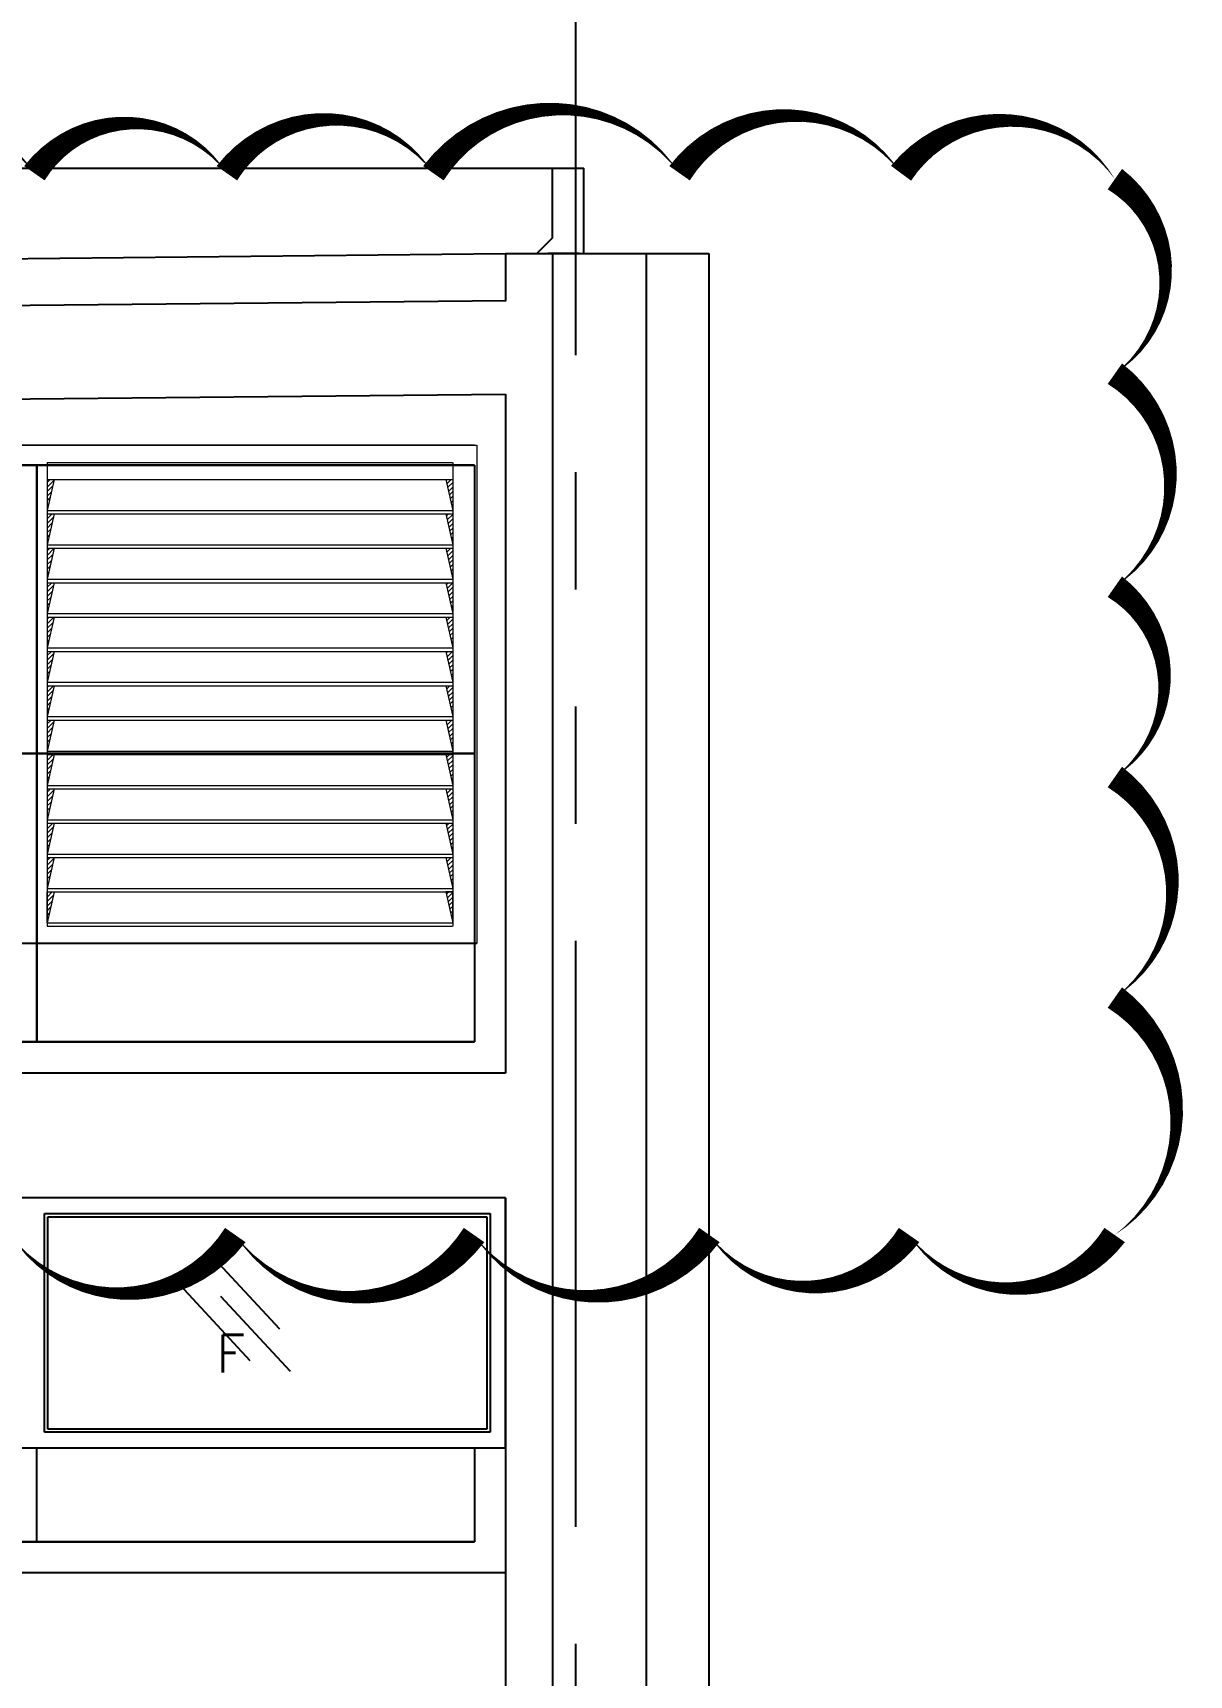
# Model space of a CAD drawing. Header units: inches. Extents: x 10298 to 58665, y -34908 to 21181.
# Drawn here: x 23056 to 26755, y -27811 to -22555 of the extents above; entities that cross this region are included whole.
import ezdxf
from ezdxf import colors
from ezdxf.entities.mleader import LeaderData, LeaderLine
from ezdxf.math import Vec2, Vec3

# ---------------------------------------------------------------- set-up
doc = ezdxf.new("R2010")
doc.units = ezdxf.units.IN
doc.header["$MEASUREMENT"] = 0
for name, pattern in [('CENTER', [2, 1.25, -0.25, 0.25, -0.25]), ('HIDDEN', [0.375, 0.25, -0.125]), ('HIDDEN2', [0.1875, 0.125, -0.0625]), ('PHANTOM', [2.5, 1.25, -0.25, 0.25, -0.25, 0.25, -0.25])]:
    doc.linetypes.add(name, pattern=pattern)
for name, color, linetype in [('1', 1, 'CENTER'), ('M-DIM', 8, 'Continuous'), ('M-HVAC-DUCT-NEW', 5, 'Continuous'), ('M-HVAC-PIPE-NEW', 6, 'HIDDEN2'), ('M-X-BKGD', 8, 'Continuous')]:
    doc.layers.add(name, color=color, linetype=linetype)
doc.layers.add('grid nos', color=253, linetype='Continuous', lineweight=0)
doc.styles.add('RomanS', font='romans.shx', dxfattribs={"width": 0.8})
doc.styles.add('SIMPLEX', font='simplex.shx')

# ---------------------------------------------------------------- blocks, each defined once
blk = doc.blocks.new('GRID 2')
at = {"layer": 'M-DIM', "linetype": 'PHANTOM', "ltscale": 1500}
blk.add_line((38232, -24429.9), (38232, -5108), dxfattribs=at)
blk = doc.blocks.new('LOUVER 5')
at = {"color": 170, "ltscale": 10000}
blk.add_line((33449, 71080.7), (27841.2, 71080.7), dxfattribs=at)
at = {"layer": '1', "color": 170, "lineweight": 0}
for p, q in [((33441.6, 72675), (27841.2, 72675)), ((27841.2, 72675), (33449, 72675)), ((33449, 72675), (33449, 71080.7)), ((32074.5, 72620), (33372, 72620)), ((32074.5, 72620), (32074.5, 71135.6)), ((32074.5, 72620), (32074.5, 71135.6)), ((33372, 72620), (33372, 71135.6)), ((32074.5, 72565.1), (33372, 72565.1)), ((32074.5, 72466.1), (33372, 72466.1)), ((32074.5, 72455.1), (33372, 72455.1)), ((32074.5, 72356.2), (33372, 72356.2)), ((32074.5, 72345.2), (33372, 72345.2)), ((32074.5, 72246.2), (33372, 72246.2)), ((32074.5, 72235.2), (33372, 72235.2)), ((32074.5, 72136.2), (33372, 72136.2)), ((32074.5, 72125.2), (33372, 72125.2)), ((32074.5, 72026.3), (33372, 72026.3)), ((32074.5, 72015.3), (33372, 72015.3)), ((32074.5, 71916.3), (33372, 71916.3)), ((32074.5, 71905.3), (33372, 71905.3)), ((32074.5, 71806.4), (33372, 71806.4)), ((32074.5, 71795.4), (33372, 71795.4)), ((32074.5, 71696.4), (33372, 71696.4)), ((32074.5, 71685.4), (33372, 71685.4)), ((32074.5, 71586.5), (33372, 71586.5)), ((32074.5, 71575.5), (33372, 71575.5)), ((32074.5, 71476.5), (33372, 71476.5)), ((32074.5, 71465.5), (33372, 71465.5)), ((32074.5, 71366.6), (33372, 71366.6)), ((32074.5, 71355.6), (33372, 71355.6)), ((32074.5, 71256.6), (33372, 71256.6)), ((32074.5, 71245.6), (33372, 71245.6)), ((32074.5, 71146.6), (33372, 71146.6)), ((32074.5, 71135.6), (33372, 71135.6))]:
    blk.add_line(p, q, dxfattribs=at)
at = {"layer": 'grid nos', "color": 170, "linetype": 'Continuous', "ltscale": 10000}
for p, q in [((32074.5, 72555.7), (32083.9, 72565.1)), ((32074.5, 72541.1), (32095.9, 72562.5)), ((32074.5, 72526.5), (32091.8, 72543.8)), ((33350.4, 72563.3), (33352.2, 72565.1)), ((33353, 72551.3), (33366.8, 72565.1)), ((33355.7, 72539.4), (33372, 72555.7)), ((33358.3, 72527.5), (33372, 72541.1)), ((32074.5, 72512), (32087.6, 72525)), ((32074.5, 72497.4), (32083.4, 72506.3)), ((32074.5, 72482.8), (32079.3, 72487.6)), ((33361, 72515.6), (33372, 72526.5)), ((33363.6, 72503.6), (33372, 72512)), ((33366.3, 72491.7), (33372, 72497.4)), ((32074.5, 72468.2), (32075.1, 72468.8)), ((32074.5, 72453.6), (32076, 72455.1)), ((32074.5, 72439.1), (32090.6, 72455.1)), ((32074.5, 72424.5), (32094, 72444)), ((33351.6, 72447.9), (33358.9, 72455.1)), ((33354.3, 72435.9), (33372, 72453.7)), ((33356.9, 72424), (33372, 72439.1)), ((33368.9, 72479.8), (33372, 72482.8)), ((33371.6, 72467.8), (33372, 72468.2)), ((32074.5, 72409.9), (32089.9, 72425.3)), ((32074.5, 72395.3), (32085.7, 72406.5)), ((32074.5, 72380.7), (32081.5, 72387.8)), ((33359.6, 72412.1), (33372, 72424.5)), ((33362.2, 72400.1), (33372, 72409.9)), ((33364.9, 72388.2), (33372, 72395.3)), ((33367.5, 72376.3), (33372, 72380.8)), ((32074.5, 72366.2), (32077.4, 72369)), ((32074.5, 72337), (32082.6, 72345.2)), ((32074.5, 72322.4), (32096.3, 72344.2)), ((32074.5, 72307.9), (32092.1, 72325.5)), ((33350.2, 72344.4), (33351, 72345.2)), ((33352.8, 72332.4), (33365.5, 72345.2)), ((33355.5, 72320.5), (33372, 72337)), ((33370.2, 72364.4), (33372, 72366.2)), ((32074.5, 72293.3), (32088, 72306.7)), ((32074.5, 72278.7), (32083.8, 72288)), ((33358.1, 72308.6), (33372, 72322.5)), ((33360.8, 72296.7), (33372, 72307.9)), ((33363.4, 72284.7), (33372, 72293.3)), ((33366.1, 72272.8), (33372, 72278.7)), ((32074.5, 72264.1), (32079.6, 72269.2)), ((32074.5, 72249.5), (32075.5, 72250.5)), ((32074.5, 72235), (32074.7, 72235.2)), ((32074.5, 72220.4), (32089.3, 72235.2)), ((32074.5, 72205.8), (32094.4, 72225.7)), ((33351.4, 72229), (33357.6, 72235.2)), ((33354, 72217), (33372, 72235)), ((33356.7, 72205.1), (33372, 72220.4)), ((33368.7, 72260.9), (33372, 72264.1)), ((33371.4, 72248.9), (33372, 72249.6)), ((32074.5, 72191.2), (32090.2, 72206.9)), ((32074.5, 72176.7), (32086, 72188.2)), ((32074.5, 72162.1), (32081.9, 72169.5)), ((33359.3, 72193.2), (33372, 72205.8)), ((33362, 72181.2), (33372, 72191.2)), ((33364.6, 72169.3), (33372, 72176.7)), ((32074.5, 72147.5), (32077.7, 72150.7)), ((32074.5, 72118.3), (32081.4, 72125.2)), ((32074.5, 72103.8), (32096, 72125.2)), ((33352.6, 72113.5), (33364.3, 72125.2)), ((33355.2, 72101.6), (33372, 72118.4)), ((33367.3, 72157.4), (33372, 72162.1)), ((33369.9, 72145.5), (33372, 72147.5)), ((32074.5, 72089.2), (32092.5, 72107.2)), ((32074.5, 72074.6), (32088.3, 72088.4)), ((32074.5, 72060), (32084.1, 72069.7)), ((33357.9, 72089.7), (33372, 72103.8)), ((33360.5, 72077.8), (33372, 72089.2)), ((33363.2, 72065.8), (33372, 72074.6)), ((32074.5, 72045.4), (32080, 72050.9)), ((32074.5, 72030.9), (32075.8, 72032.2)), ((32074.5, 72001.7), (32088.1, 72015.3)), ((33351.2, 72010.1), (33356.4, 72015.3)), ((33353.8, 71998.1), (33371, 72015.3)), ((33365.8, 72053.9), (33372, 72060)), ((33368.5, 72042), (33372, 72045.5)), ((33371.1, 72030.1), (33372, 72030.9)), ((32074.5, 71987.1), (32094.7, 72007.4)), ((32074.5, 71972.6), (32090.6, 71988.6)), ((32074.5, 71958), (32086.4, 71969.9)), ((33356.5, 71986.2), (33372, 72001.7)), ((33359.1, 71974.3), (33372, 71987.2)), ((33361.8, 71962.3), (33372, 71972.6)), ((33364.4, 71950.4), (33372, 71958)), ((32074.5, 71943.4), (32082.2, 71951.1)), ((32074.5, 71928.8), (32078.1, 71932.4)), ((32074.5, 71899.7), (32080.2, 71905.3)), ((32074.5, 71885.1), (32094.7, 71905.3)), ((33352.4, 71894.6), (33363.1, 71905.3)), ((33367.1, 71938.5), (33372, 71943.4)), ((33369.7, 71926.6), (33372, 71928.8)), ((32074.5, 71870.5), (32092.8, 71888.8)), ((32074.5, 71855.9), (32088.7, 71870.1)), ((33355, 71882.7), (33372, 71899.7)), ((33357.7, 71870.8), (33372, 71885.1)), ((33360.3, 71858.9), (33372, 71870.5)), ((33363, 71846.9), (33372, 71855.9)), ((32074.5, 71841.4), (32084.5, 71851.3)), ((32074.5, 71826.8), (32080.3, 71832.6)), ((32074.5, 71812.2), (32076.2, 71813.9)), ((33365.6, 71835), (33372, 71841.4)), ((33368.3, 71823.1), (33372, 71826.8)), ((33370.9, 71811.2), (33372, 71812.2)), ((32074.5, 71783), (32086.8, 71795.4)), ((32074.5, 71768.5), (32095.1, 71789)), ((32074.5, 71753.9), (32090.9, 71770.3)), ((32074.5, 71739.3), (32086.8, 71751.6)), ((33350.9, 71791.2), (33355.1, 71795.4)), ((33353.6, 71779.2), (33369.7, 71795.4)), ((33356.2, 71767.3), (33372, 71783.1)), ((33358.9, 71755.4), (33372, 71768.5)), ((33361.5, 71743.4), (33372, 71753.9)), ((32074.5, 71724.7), (32082.6, 71732.8)), ((32074.5, 71710.1), (32078.4, 71714.1)), ((33364.2, 71731.5), (33372, 71739.3)), ((33366.8, 71719.6), (33372, 71724.7)), ((33369.5, 71707.7), (33372, 71710.2)), ((32074.5, 71681), (32078.9, 71685.4)), ((32074.5, 71666.4), (32093.5, 71685.4)), ((32074.5, 71651.8), (32093.2, 71670.5)), ((32074.5, 71637.3), (32089, 71651.8)), ((33352.1, 71675.7), (33361.8, 71685.4)), ((33354.8, 71663.8), (33372, 71681)), ((33357.4, 71651.9), (33372, 71666.4)), ((33360.1, 71640), (33372, 71651.9)), ((32074.5, 71622.7), (32084.8, 71633)), ((32074.5, 71608.1), (32080.7, 71614.3)), ((32074.5, 71593.5), (32076.5, 71595.5)), ((33362.7, 71628), (33372, 71637.3)), ((33365.4, 71616.1), (33372, 71622.7)), ((33368, 71604.2), (33372, 71608.1)), ((33370.7, 71592.3), (33372, 71593.5)), ((32074.5, 71564.4), (32085.6, 71575.5)), ((32074.5, 71549.8), (32095.4, 71570.7)), ((32074.5, 71535.2), (32091.3, 71552)), ((33350.7, 71572.3), (33353.9, 71575.5)), ((33353.4, 71560.3), (33368.5, 71575.5)), ((33356, 71548.4), (33372, 71564.4)), ((33358.7, 71536.5), (33372, 71549.8)), ((32074.5, 71520.6), (32087.1, 71533.2)), ((32074.5, 71506.1), (32082.9, 71514.5)), ((32074.5, 71491.5), (32078.8, 71495.8)), ((33361.3, 71524.6), (33372, 71535.2)), ((33364, 71512.6), (33372, 71520.6)), ((33366.6, 71500.7), (33372, 71506.1)), ((33369.3, 71488.8), (33372, 71491.5)), ((32074.5, 71476.9), (32074.6, 71477)), ((32074.5, 71462.3), (32077.7, 71465.5)), ((32074.5, 71447.7), (32092.3, 71465.5)), ((32074.5, 71433.2), (32093.5, 71452.2)), ((32074.5, 71418.6), (32089.4, 71433.5)), ((33351.9, 71456.8), (33360.6, 71465.5)), ((33354.6, 71444.9), (33372, 71462.3)), ((33357.2, 71433), (33372, 71447.8)), ((33359.9, 71421.1), (33372, 71433.2)), ((33371.9, 71476.8), (33372, 71476.9)), ((32074.5, 71404), (32085.2, 71414.7)), ((32074.5, 71389.4), (32081, 71396)), ((33362.5, 71409.1), (33372, 71418.6)), ((33365.2, 71397.2), (33372, 71404)), ((33367.8, 71385.3), (33372, 71389.4)), ((32074.5, 71374.8), (32076.9, 71377.2)), ((32074.5, 71345.7), (32084.4, 71355.6)), ((32074.5, 71331.1), (32095.8, 71352.4)), ((32074.5, 71316.5), (32091.6, 71333.7)), ((33350.5, 71353.4), (33352.7, 71355.6)), ((33353.1, 71341.4), (33367.2, 71355.6)), ((33355.8, 71329.5), (33372, 71345.7)), ((33358.4, 71317.6), (33372, 71331.1)), ((33370.5, 71373.4), (33372, 71374.9)), ((32074.5, 71302), (32087.5, 71314.9)), ((32074.5, 71287.4), (32083.3, 71296.2)), ((32074.5, 71272.8), (32079.1, 71277.4)), ((33361.1, 71305.7), (33372, 71316.6)), ((33363.7, 71293.7), (33372, 71302)), ((33366.4, 71281.8), (33372, 71287.4)), ((32074.5, 71258.2), (32075, 71258.7)), ((32074.5, 71243.6), (32076.5, 71245.6)), ((32074.5, 71229.1), (32091, 71245.6)), ((32074.5, 71214.5), (32093.9, 71233.9)), ((33351.7, 71237.9), (33359.3, 71245.6)), ((33354.3, 71226), (33372, 71243.7)), ((33357, 71214.1), (33372, 71229.1)), ((33369, 71269.9), (33372, 71272.8)), ((33371.7, 71257.9), (33372, 71258.2)), ((32074.5, 71199.9), (32089.7, 71215.1)), ((32074.5, 71185.3), (32085.6, 71196.4)), ((32074.5, 71170.8), (32081.4, 71177.6)), ((33359.6, 71202.2), (33372, 71214.5)), ((33362.3, 71190.2), (33372, 71199.9)), ((33364.9, 71178.3), (33372, 71185.3)), ((33367.6, 71166.4), (33372, 71170.8)), ((32074.5, 71156.2), (32077.2, 71158.9)), ((33370.2, 71154.5), (33372, 71156.2))]:
    blk.add_line(p, q, dxfattribs=at)
at = {"layer": 'grid nos', "color": 170, "linetype": 'HIDDEN', "ltscale": 10000}
for p, q in [((32096.5, 72565.1), (32074.5, 72466.1)), ((33350, 72565.1), (33372, 72466.1)), ((32096.5, 72455.1), (32074.5, 72356.2)), ((33350, 72455.1), (33372, 72356.2)), ((32096.5, 72345.2), (32074.5, 72246.2)), ((33350, 72345.2), (33372, 72246.2)), ((32096.5, 72235.2), (32074.5, 72136.2)), ((33350, 72235.2), (33372, 72136.2)), ((32096.5, 72125.2), (32074.5, 72026.3)), ((33350, 72125.2), (33372, 72026.3)), ((32096.5, 72015.3), (32074.5, 71916.3)), ((33350, 72015.3), (33372, 71916.3)), ((32096.5, 71905.3), (32074.5, 71806.4)), ((33350, 71905.3), (33372, 71806.4)), ((32096.5, 71795.4), (32074.5, 71696.4)), ((33350, 71795.4), (33372, 71696.4)), ((32096.5, 71685.4), (32074.5, 71586.5)), ((33350, 71685.4), (33372, 71586.5)), ((32096.5, 71575.5), (32074.5, 71476.5)), ((33350, 71575.5), (33372, 71476.5)), ((32096.5, 71465.5), (32074.5, 71366.6)), ((33350, 71465.5), (33372, 71366.6)), ((32096.5, 71355.6), (32074.5, 71256.6)), ((33350, 71355.6), (33372, 71256.6)), ((32074.5, 71146.6), (32074.5, 71245.6)), ((32074.5, 71245.6), (32096.5, 71245.6)), ((32096.5, 71245.6), (32074.5, 71146.6)), ((33372, 71245.6), (33350, 71245.6)), ((33350, 71245.6), (33372, 71146.6)), ((33372, 71146.6), (33372, 71245.6))]:
    blk.add_line(p, q, dxfattribs=at)

msp = doc.modelspace()

# ---------------------------------------------------------------- linework, layer by layer
at = {"layer": 'M-HVAC-DUCT-NEW', "color": 2}
msp.add_lwpolyline([(22984.1, -26402.2, 0, 80, 0.520567), (23703.4, -26402.2, 0, 80, 0.520567), (24467.2, -26402.2, 0, 80, 0.520567), (25220.2, -26402.2, 0, 80, 0.520567), (25859.1, -26402.2, 0, 80, 0.520567), (26516.8, -26402.2, 0, 80, 0.520567), (26517.5, -25642.1, 0, 80, 0.520567), (26517.5, -24936.3, 0, 80, 0.520567), (26517.5, -24327.3, 0, 80, 0.520567), (26517.5, -23645.5, 0, 80, 0.520567), (26517.5, -23022.7, 0, 80, 0.520567), (25833.3, -23004, 0, 80, 0.520567), (25124.7, -23004, 0, 80, 0.520567), (24337, -23004, 0, 80, 0.520567), (23676.4, -23004, 0, 80, 0.520567), (23060.5, -23004, 0, 80, 0.520567), (22447.7, -23004, 0, 80, 0.520567)], format="xyseb", dxfattribs=at)
at = {"layer": 'M-X-BKGD'}
for p, q in [((12267.7, -22988.2), (24818.2, -22988.2)), ((24718.2, -23210.9), (24718.2, -22988.2)), ((24818.2, -23260.9), (24818.2, -22988.2)), ((24718.2, -23210.9), (24668.2, -23260.9)), ((12517.7, -23383.6), (24568.2, -23260.9)), ((24568.3, -23260.9), (24568.3, -23410.9)), ((24568.3, -23260.9), (25018.3, -23260.9)), ((24803, -23260.9), (24703, -23260.9)), ((24718.3, -23260.9), (24718.3, -30983.7)), ((24818.2, -23260.9), (25018.3, -23260.9)), ((25018.3, -23260.9), (25018.3, -34633.7)), ((25018.3, -23260.9), (25218.3, -23260.9)), ((25218.3, -23260.9), (25218.2, -30333.7)), ((18543.1, -23472.3), (24569.8, -23410.9)), ((18768.1, -23770), (24568.3, -23711)), ((24568.3, -23711), (24568.3, -25883.7)), ((24468.3, -23938.2), (18867.9, -23938.2)), ((21668.1, -23938.2), (23068.1, -23938.2)), ((21668.1, -23938.2), (23068.1, -23938.2)), ((23068.1, -23938.2), (23068.1, -25783.7)), ((23068.1, -23938.2), (24468.3, -23938.2)), ((23068.1, -24860.9), (23068.1, -23938.2)), ((23068.1, -23938.2), (23068.1, -24860.9)), ((23068.1, -23938.2), (24468.3, -23938.2)), ((23068.1, -25783.7), (23068.1, -23938.2)), ((23068.1, -23938.2), (23068.1, -25783.7)), ((24468.3, -23938.2), (24468.3, -25783.7)), ((24468.3, -23938.2), (24468.3, -24860.9)), ((24468.3, -23938.2), (24468.3, -25783.7)), ((12617.7, -24860.9), (24468.3, -24860.9)), ((23068.1, -24860.9), (21668.1, -24860.9)), ((21668.1, -24860.9), (23068.1, -24860.9)), ((23068.1, -24860.9), (24468.3, -24860.9)), ((23068.1, -25783.7), (23068.1, -24860.9)), ((24468.3, -24860.9), (23068.1, -24860.9)), ((23068.1, -24860.9), (23068.1, -25783.7)), ((24468.3, -24860.9), (24468.3, -25783.7)), ((18867.9, -25783.7), (24468.3, -25783.7)), ((23068.1, -25783.7), (21668.1, -25783.7)), ((23068.1, -25783.7), (21668.1, -25783.7)), ((24468.3, -25783.7), (23068.1, -25783.7)), ((24468.3, -25783.7), (23068.1, -25783.7)), ((24568.3, -25883.7), (18767.9, -25883.7)), ((24568.3, -26283.7), (18768.1, -26283.7)), ((24568.3, -26283.7), (18768.1, -26283.7)), ((24568.3, -26283.7), (24568.3, -31033.7)), ((24568.3, -26283.7), (24568.3, -26283.7)), ((24568.3, -27083.7), (24568.3, -26283.7)), ((23093.1, -26333.7), (24518.3, -26333.7)), ((23093.1, -27033.7), (23093.1, -26333.7)), ((23103.1, -26343.7), (24508.3, -26343.7)), ((23103.1, -27023.7), (23103.1, -26343.7)), ((24508.3, -26343.7), (24508.3, -27023.7)), ((24518.3, -26333.7), (24518.3, -27033.7)), ((23621.2, -26461.9), (23844.3, -26702.3)), ((23527.1, -26562.9), (23750.2, -26803.3)), ((23656.1, -26597.8), (23879.2, -26838.1)), ((24518.3, -27033.7), (23093.1, -27033.7)), ((24508.3, -27023.7), (23103.1, -27023.7)), ((18768.1, -27083.7), (24568.3, -27083.7)), ((23068.1, -27383.7), (23068.1, -27083.7)), ((23068.1, -27383.7), (23068.1, -27083.7)), ((24468.3, -27083.7), (24468.3, -27383.7)), ((18867.9, -27383.7), (24468.3, -27383.7)), ((24468.3, -27383.7), (18867.9, -27383.7)), ((24568.3, -27483.7), (18768.1, -27483.7))]:
    msp.add_line(p, q, dxfattribs=at)

# ---------------------------------------------------------------- block references
at = {"color": 251, "true_color": 0x636466}
msp.add_blockref('LOUVER 5', (-8973.1, -96549.6), dxfattribs=at)
at = {"layer": 'M-X-BKGD'}
msp.add_blockref('GRID 2', (-13438.9, -10405.9), dxfattribs=at)

# ---------------------------------------------------------------- texts
at = {"layer": 'M-X-BKGD', "style": 'SIMPLEX'}
msp.add_text('F', height=120, rotation=360, dxfattribs=at).set_placement((23642.5, -26841.9))

# ---------------------------------------------------------------- next in the draw order: leaders
at = {"layer": 'M-HVAC-PIPE-NEW'}
ml = msp.add_multileader_mtext('Standard', dxfattribs=at)
ml.set_content('RAIN PROOF LOUVERS\\P(TYP.)', color=2, style='RomanS')
ml.set_leader_properties(color=2)
ml.build(insert=Vec2(0, 0))
ml.multileader.update_dxf_attribs({"dogleg_length": 16769.6, "arrow_head_size": 600})
ctx = ml.context
ctx.base_point, ctx.char_height, ctx.arrow_head_size, ctx.landing_gap_size, ctx.plane_origin = Vec3(15197.5, -19764.4), 600, 600, 1000, Vec3(17635.2, -12366.9)
notes = []
notes.append((ctx, [(0, (1, 1, 0), (12735.1, -19764.4), (1, 0), 2462.4, [(0, [(12735.1, -22600)], 0, [])])]))
ctx.mtext.insert, ctx.mtext.flow_direction = Vec3(16197.5, -19364.4), 5
ctx.mtext.has_bg_fill, ctx.mtext.bg_color, ctx.mtext.bg_scale_factor, ctx.mtext.bg_transparency, ctx.mtext.use_window_bg_color = 1, -1023410167, 1.5, 0, 1
for ctx, leaders in notes:
    for number, flags, end, landing, length, lines in leaders:
        leader = LeaderData()
        leader.index, (leader.has_last_leader_line, leader.has_dogleg_vector, leader.attachment_direction) = number, flags
        leader.last_leader_point, leader.dogleg_vector, leader.dogleg_length = Vec3(end), Vec3(landing), length
        for number, points, colour, breaks in lines:
            line = LeaderLine()
            line.index, line.vertices, line.color, line.breaks = number, Vec3.list(points), colors.encode_raw_color(colour), breaks
            leader.lines.append(line)
        ctx.leaders.append(leader)

doc.saveas('drawing.dxf')
